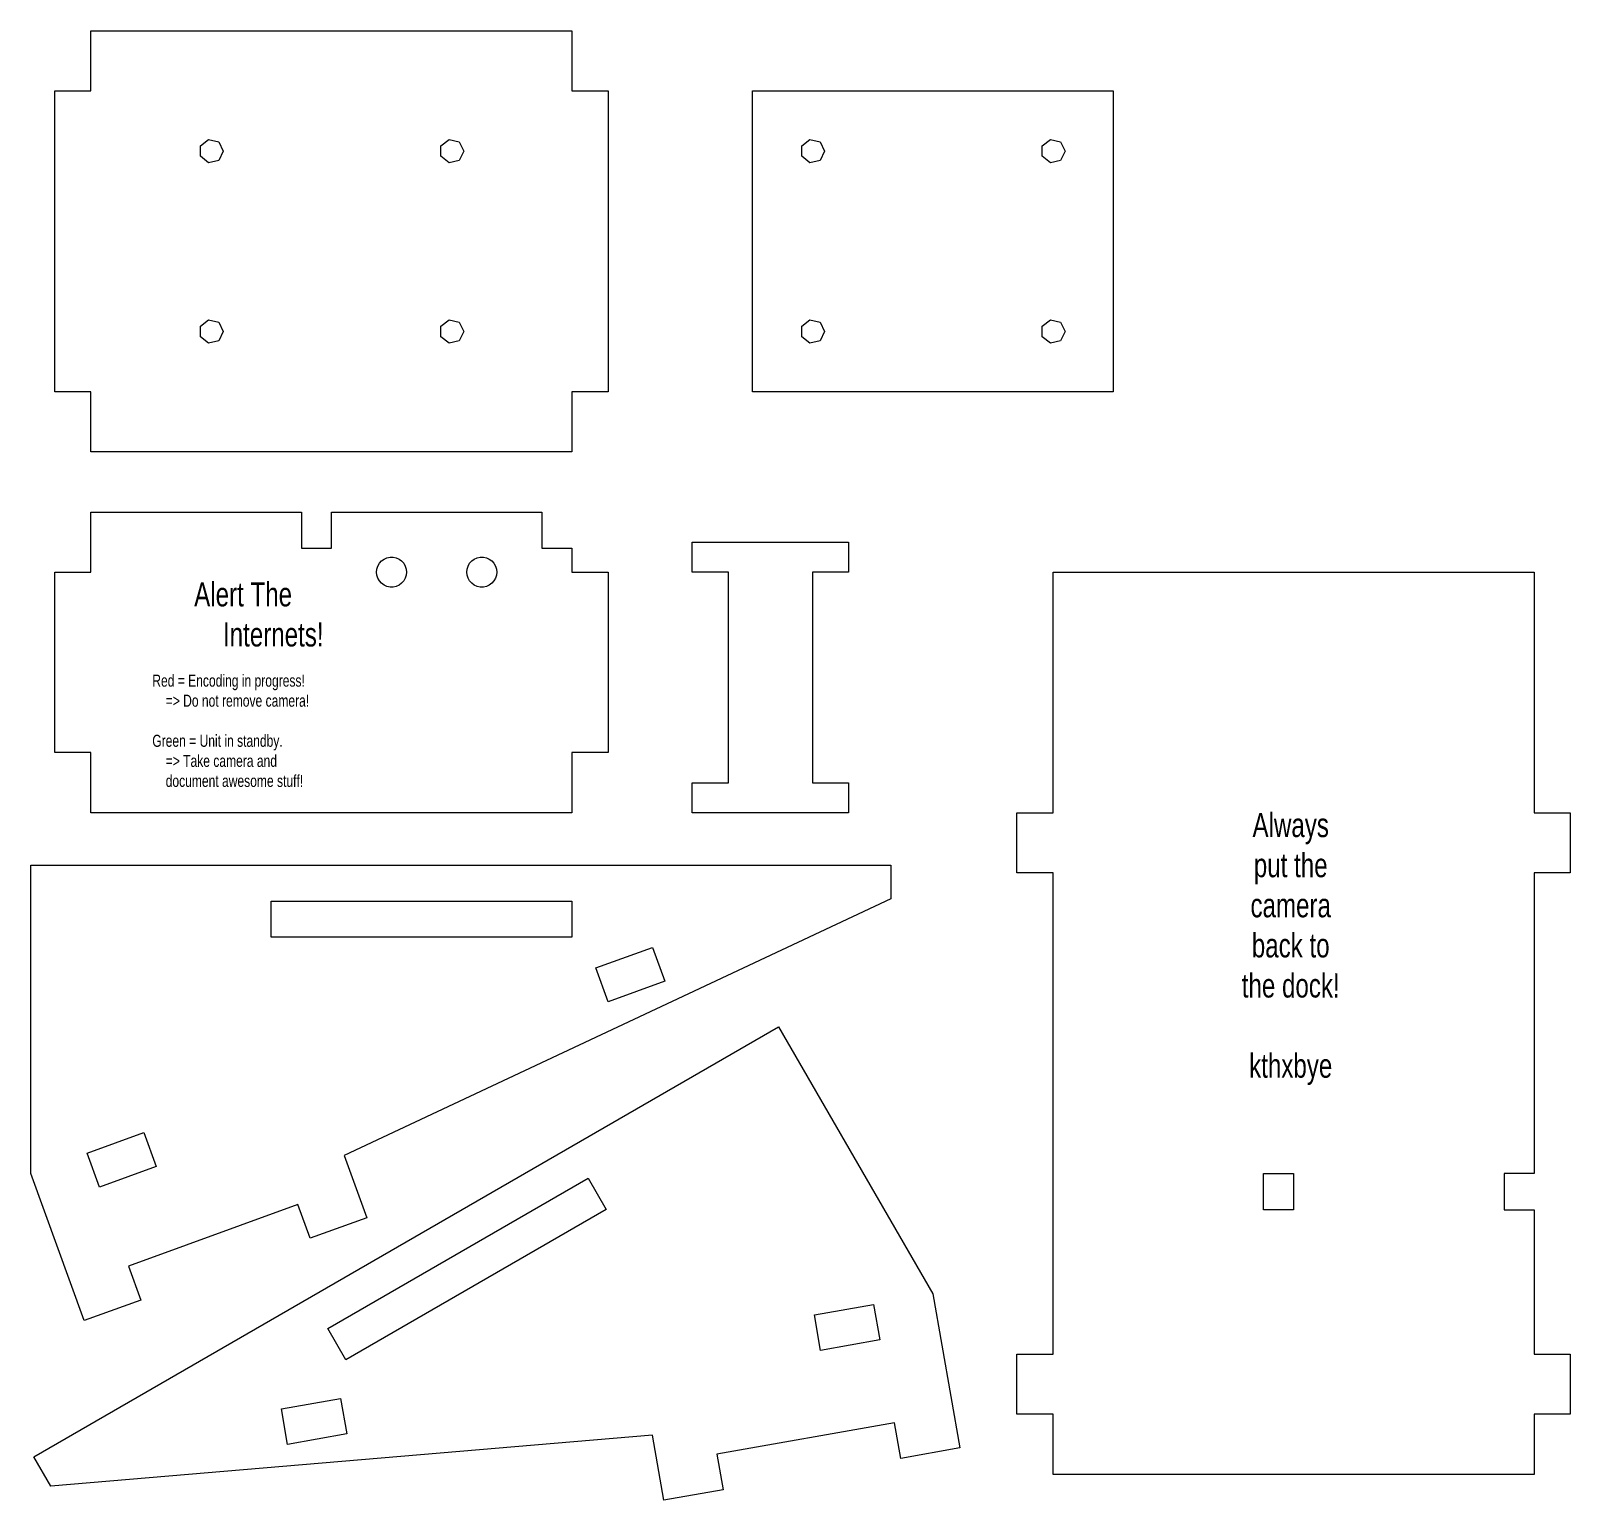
# Model space of a CAD drawing. Header units: millimetres. Extents: x 10 to 266, y 6 to 250.
import ezdxf

# ---------------------------------------------------------------- set-up
doc = ezdxf.new("R2010")
doc.units = ezdxf.units.MM
doc.layers.get('0').update_dxf_attribs({"linetype": 'CONTINUOUS', "lineweight": 0})
doc.layers.add('engrave', color=4, linetype='CONTINUOUS', lineweight=30)
doc.styles.get("Standard").update_dxf_attribs({"font": 'txt', "width": 0.75})

msp = doc.modelspace()

# ---------------------------------------------------------------- linework, layer by layer
for p, q in [((20, 240), (20, 250)), ((20, 250), (100, 250)), ((100, 250), (100, 240)), ((14, 190), (14, 240)), ((14, 240), (20, 240)), ((100, 240), (106, 240)), ((106, 240), (106, 190)), ((130, 190), (130, 240)), ((130, 240), (190, 240)), ((190, 240), (190, 190)), ((38.198, 230.868), (39.555, 231.95)), ((38.198, 229.132), (38.198, 230.868)), ((39.555, 231.95), (41.247, 231.564)), ((41.247, 231.564), (42, 230)), ((78.198, 230.868), (79.555, 231.95)), ((78.198, 229.132), (78.198, 230.868)), ((79.555, 231.95), (81.247, 231.564)), ((81.247, 231.564), (82, 230)), ((138.198, 230.868), (139.555, 231.95)), ((138.198, 229.132), (138.198, 230.868)), ((139.555, 231.95), (141.247, 231.564)), ((141.247, 231.564), (142, 230)), ((178.198, 230.868), (179.555, 231.95)), ((178.198, 229.132), (178.198, 230.868)), ((179.555, 231.95), (181.247, 231.564)), ((181.247, 231.564), (182, 230)), ((39.555, 228.05), (38.198, 229.132)), ((41.247, 228.436), (39.555, 228.05)), ((42, 230), (41.247, 228.436)), ((79.555, 228.05), (78.198, 229.132)), ((81.247, 228.436), (79.555, 228.05)), ((82, 230), (81.247, 228.436)), ((139.555, 228.05), (138.198, 229.132)), ((141.247, 228.436), (139.555, 228.05)), ((142, 230), (141.247, 228.436)), ((179.555, 228.05), (178.198, 229.132)), ((181.247, 228.436), (179.555, 228.05)), ((182, 230), (181.247, 228.436)), ((38.198, 200.868), (39.555, 201.95)), ((38.198, 199.132), (38.198, 200.868)), ((39.555, 201.95), (41.247, 201.564)), ((41.247, 201.564), (42, 200)), ((42, 200), (41.247, 198.436)), ((78.198, 200.868), (79.555, 201.95)), ((78.198, 199.132), (78.198, 200.868)), ((79.555, 201.95), (81.247, 201.564)), ((81.247, 201.564), (82, 200)), ((82, 200), (81.247, 198.436)), ((138.198, 200.868), (139.555, 201.95)), ((138.198, 199.132), (138.198, 200.868)), ((139.555, 201.95), (141.247, 201.564)), ((141.247, 201.564), (142, 200)), ((142, 200), (141.247, 198.436)), ((178.198, 200.868), (179.555, 201.95)), ((178.198, 199.132), (178.198, 200.868)), ((179.555, 201.95), (181.247, 201.564)), ((181.247, 201.564), (182, 200)), ((182, 200), (181.247, 198.436)), ((39.555, 198.05), (38.198, 199.132)), ((41.247, 198.436), (39.555, 198.05)), ((79.555, 198.05), (78.198, 199.132)), ((81.247, 198.436), (79.555, 198.05)), ((139.555, 198.05), (138.198, 199.132)), ((141.247, 198.436), (139.555, 198.05)), ((179.555, 198.05), (178.198, 199.132)), ((181.247, 198.436), (179.555, 198.05)), ((20, 190), (14, 190)), ((20, 180), (20, 190)), ((106, 190), (100, 190)), ((100, 190), (100, 180)), ((190, 190), (130, 190)), ((100, 180), (20, 180)), ((20, 160), (20, 170)), ((20, 170), (55, 170)), ((55, 170), (55, 164)), ((60, 164), (60, 170)), ((60, 170), (95, 170)), ((95, 170), (95, 164)), ((55, 164), (60, 164)), ((95, 164), (100, 164)), ((100, 164), (100, 160)), ((120, 160), (120, 165)), ((120, 165), (146, 165)), ((146, 165), (146, 160)), ((67.716, 161.017), (67.977, 161.469)), ((67.977, 161.469), (68.327, 161.858)), ((68.327, 161.858), (68.75, 162.165)), ((68.75, 162.165), (69.227, 162.378)), ((69.227, 162.378), (69.739, 162.486)), ((69.739, 162.486), (70.261, 162.486)), ((70.261, 162.486), (70.773, 162.378)), ((70.773, 162.378), (71.25, 162.165)), ((71.25, 162.165), (71.673, 161.858)), ((71.673, 161.858), (72.023, 161.469)), ((72.023, 161.469), (72.284, 161.017)), ((82.716, 161.017), (82.977, 161.469)), ((82.977, 161.469), (83.327, 161.858)), ((83.327, 161.858), (83.75, 162.165)), ((83.75, 162.165), (84.227, 162.378)), ((84.227, 162.378), (84.739, 162.486)), ((84.739, 162.486), (85.261, 162.486)), ((85.261, 162.486), (85.773, 162.378)), ((85.773, 162.378), (86.25, 162.165)), ((86.25, 162.165), (86.673, 161.858)), ((86.673, 161.858), (87.023, 161.469)), ((87.023, 161.469), (87.284, 161.017)), ((14, 130), (14, 160)), ((14, 160), (20, 160)), ((67.5, 160), (67.555, 160.52)), ((67.555, 159.48), (67.5, 160)), ((67.555, 160.52), (67.716, 161.017)), ((67.716, 158.983), (67.555, 159.48)), ((67.977, 158.531), (67.716, 158.983)), ((72.284, 158.983), (72.023, 158.531)), ((72.284, 161.017), (72.445, 160.52)), ((72.445, 159.48), (72.284, 158.983)), ((72.445, 160.52), (72.5, 160)), ((72.5, 160), (72.445, 159.48)), ((82.5, 160), (82.555, 160.52)), ((82.555, 159.48), (82.5, 160)), ((82.555, 160.52), (82.716, 161.017)), ((82.716, 158.983), (82.555, 159.48)), ((82.977, 158.531), (82.716, 158.983)), ((87.284, 158.983), (87.023, 158.531)), ((87.284, 161.017), (87.445, 160.52)), ((87.445, 159.48), (87.284, 158.983)), ((87.445, 160.52), (87.5, 160)), ((87.5, 160), (87.445, 159.48)), ((100, 160), (106, 160)), ((106, 160), (106, 130)), ((126, 160), (120, 160)), ((126, 125), (126, 160)), ((146, 160), (140, 160)), ((140, 160), (140, 125)), ((180, 120), (180, 160)), ((180, 160), (260, 160)), ((260, 160), (260, 120)), ((68.327, 158.142), (67.977, 158.531)), ((68.75, 157.835), (68.327, 158.142)), ((69.227, 157.622), (68.75, 157.835)), ((69.739, 157.514), (69.227, 157.622)), ((70.261, 157.514), (69.739, 157.514)), ((70.773, 157.622), (70.261, 157.514)), ((71.25, 157.835), (70.773, 157.622)), ((71.673, 158.142), (71.25, 157.835)), ((72.023, 158.531), (71.673, 158.142)), ((83.327, 158.142), (82.977, 158.531)), ((83.75, 157.835), (83.327, 158.142)), ((84.227, 157.622), (83.75, 157.835)), ((84.739, 157.514), (84.227, 157.622)), ((85.261, 157.514), (84.739, 157.514)), ((85.773, 157.622), (85.261, 157.514)), ((86.25, 157.835), (85.773, 157.622)), ((86.673, 158.142), (86.25, 157.835)), ((87.023, 158.531), (86.673, 158.142)), ((20, 130), (14, 130)), ((20, 120), (20, 130)), ((106, 130), (100, 130)), ((100, 130), (100, 120)), ((120, 120), (120, 125)), ((120, 125), (126, 125)), ((140, 125), (146, 125)), ((146, 125), (146, 120)), ((100, 120), (20, 120)), ((146, 120), (120, 120)), ((174, 110), (174, 120)), ((174, 120), (180, 120)), ((260, 120), (266, 120)), ((266, 120), (266, 110)), ((10, 60), (10, 111.303)), ((10, 111.303), (153.006, 111.303)), ((153.006, 111.303), (153.006, 105.665)), ((180, 110), (174, 110)), ((180, 30), (180, 110)), ((266, 110), (260, 110)), ((260, 110), (260, 60)), ((50, 99.303), (50, 105.303)), ((50, 105.303), (100, 105.303)), ((153.006, 105.665), (62.115, 63.006)), ((100, 105.303), (100, 99.303)), ((100, 99.303), (50, 99.303)), ((103.969, 94.202), (113.366, 97.622)), ((113.366, 97.622), (115.418, 91.984)), ((106.021, 88.564), (103.969, 94.202)), ((115.418, 91.984), (106.021, 88.564)), ((10.502, 12.927), (134.348, 84.43)), ((134.348, 84.43), (160, 40)), ((19.397, 63.42), (28.794, 66.84)), ((28.794, 66.84), (30.846, 61.202)), ((21.449, 57.782), (19.397, 63.42)), ((62.115, 63.006), (65.877, 52.669)), ((18.893, 35.568), (10, 60)), ((30.846, 61.202), (21.449, 57.782)), ((59.406, 34.233), (102.708, 59.234)), ((102.708, 59.234), (105.708, 54.037)), ((215, 54), (215, 60)), ((215, 60), (220, 60)), ((220, 60), (220, 54)), ((260, 60), (255, 60)), ((255, 60), (255, 54)), ((54.428, 54.887), (26.237, 44.626)), ((56.48, 49.249), (54.428, 54.887)), ((105.708, 54.037), (62.406, 29.037)), ((220, 54), (215, 54)), ((255, 54), (260, 54)), ((260, 54), (260, 30)), ((65.877, 52.669), (56.48, 49.249)), ((26.237, 44.626), (28.289, 38.988)), ((28.289, 38.988), (18.893, 35.568)), ((160, 40), (164.515, 14.395)), ((140.304, 36.527), (150.152, 38.264)), ((141.346, 30.618), (140.304, 36.527)), ((150.152, 38.264), (151.194, 32.355)), ((62.406, 29.037), (59.406, 34.233)), ((151.194, 32.355), (141.346, 30.618)), ((174, 20), (174, 30)), ((174, 30), (180, 30)), ((260, 30), (266, 30)), ((266, 30), (266, 20)), ((51.671, 20.899), (61.519, 22.635)), ((52.713, 14.99), (51.671, 20.899)), ((61.519, 22.635), (62.561, 16.726)), ((153.625, 18.567), (124.081, 13.358)), ((154.667, 12.659), (153.625, 18.567)), ((180, 20), (174, 20)), ((180, 10), (180, 20)), ((266, 20), (260, 20)), ((260, 20), (260, 10)), ((113.364, 16.545), (13.321, 8.044)), ((62.561, 16.726), (52.713, 14.99)), ((115.274, 5.713), (113.364, 16.545)), ((13.321, 8.044), (10.502, 12.927)), ((124.081, 13.358), (125.123, 7.449)), ((164.515, 14.395), (154.667, 12.659)), ((260, 10), (180, 10)), ((125.123, 7.449), (115.274, 5.713))]:
    msp.add_line(p, q)

# ---------------------------------------------------------------- texts
at = {"layer": 'engrave', "width": 100}
for s, insert, char_height, attachment_point in [('Alert\\~The\\P\\~\\~\\~\\~\\~\\~\\~\\~\\~Internets!', (45.31, 152.947), 4, 5), ('Red\\~=\\~Encoding\\~in\\~progress!\\P\\~\\~\\~\\~=>\\~Do\\~not\\~remove\\~camera!\\P\\PGreen\\~=\\~Unit\\~in\\~standby.\\P\\~\\~\\~\\~=>\\~Take\\~camera\\~and\\P\\~\\~\\~\\~document\\~awesome\\~stuff!', (30.207, 133.615), 2, 4), ('Always\\Pput\\~the\\Pcamera\\Pback\\~to\\Pthe\\~dock!\\P\\Pkthxbye', (219.52, 97.346), 4, 5)]:
    msp.add_mtext(s, dxfattribs=dict(at, insert=insert, char_height=char_height, attachment_point=attachment_point))

doc.saveas('drawing.dxf')
